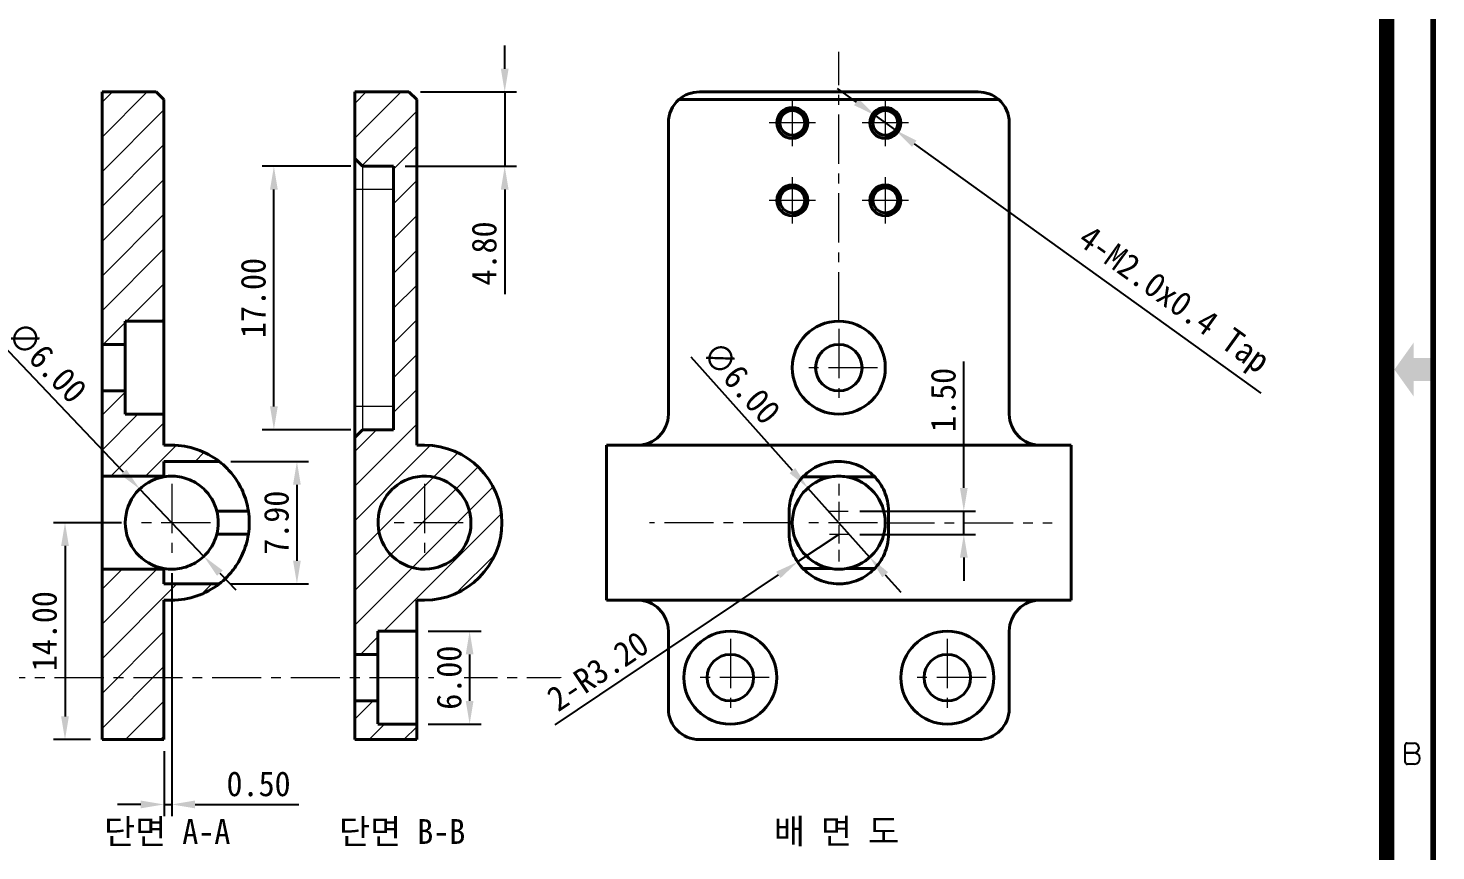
# Model space of a CAD drawing. Header units: millimetres. Extents: x 20 to 420, y 20 to 297.
# Drawn here: x 238.7 to 420.4, y 96.4 to 202.6 of the extents above; entities that cross this region are included whole.
import ezdxf

# ---------------------------------------------------------------- set-up
doc = ezdxf.new("R2010")
doc.units = ezdxf.units.MM
doc.linetypes.add('CENTERX2', pattern=[20.32, 12.7, -2.54, 2.54, -2.54])
doc.layers.get('0').update_dxf_attribs({"color": 6})
doc.layers.add('0 @ 1', color=6, linetype='Continuous')
for name, color, linetype, lineweight in [('CENTER', 1, 'CENTERX2', 9), ('DIM', 2, 'Continuous', 9), ('HATCH', 5, 'Continuous', 13), ('HIDDEN', 252, 'Continuous', 13), ('OUTLINE', 3, 'Continuous', 40)]:
    doc.layers.add(name, color=color, linetype=linetype, lineweight=lineweight)
doc.styles.get("Standard").update_dxf_attribs({"font": '', "height": 3.2})
doc.styles.get('Standard').set_extended_font_data('GulimChe')
doc.dimstyles.new('척도 2배 - (x.xx)', dxfattribs={"dimtxt": 3.2, "dimasz": 3, "dimexe": 1.5, "dimexo": 1.5, "dimgap": 1, "dimtad": 1, "dimlfac": 0.5, "dimzin": 0, "dimdsep": 46, "dimtxsty": 'Standard', "dimcen": 0, "dimclrd": 2, "dimclre": 2, "dimclrt": 2, "dimaunit": 1, "dimadec": 1, "dimazin": 0, "dimtfac": 0.75, "dimtmove": 0, "dimatfit": 0, "dimfxl": 1, "dimtfill": 1, "dimtolj": 1, "dimtzin": 0, "dimarcsym": 0})
pattern_1 = [(45, (17.5994, -15.1554), (-2.245064, 2.245064), [])]

# ---------------------------------------------------------------- blocks, each defined once
blk = doc.blocks.new('A-3_규격도면_동인광학')
blk.add_hatch(color=256).paths.add_polyline_path([(400, 137), (400, 140), (397.5, 140), (397.5, 142), (395, 138.5), (397.5, 135), (397.5, 137)])
for p, q in [((396.4, 87.81), (396.4, 90.08)), ((396.64, 90.29), (397.54, 90.29)), ((397.54, 89.02), (396.4, 89.02)), ((396.4, 89.02), (397.54, 89.02)), ((397.61, 87.56), (396.65, 87.56)), ((397.54, 89.02), (397.56, 89.02))]:
    blk.add_line(p, q)
for points, const_width in [([(0, 0), (0, 277), (400, 277), (400, 0)], 0.7), ([(21, 6), (21, 271), (394, 271), (394, 6)], 2)]:
    blk.add_lwpolyline(points, close=True, dxfattribs=dict(const_width=const_width))
for centre, radius, start, end in [((396.62, 90.08), 0.211, 84.2384, 180), ((397.54, 89.65), 0.638, 270, 90), ((396.65, 87.81), 0.249, 181.3239, 270), ((397.56, 88.29), 0.727, 273.6048, 90)]:
    blk.add_arc(centre, radius, start, end)
blk = doc.blocks.new('*D54')
at = {"layer": 'Defpoints', "color": 0, "ltscale": 0.5, "transparency": 16777216}
for p in [(288.82, 124.73), (288.82, 112.73), (295.65, 112.73)]:
    blk.add_point(p, dxfattribs=at)
at = {"layer": 'DIM', "color": 2, "lineweight": -2, "ltscale": 0.5, "transparency": 16777216}
for p, q in [((290.32, 124.73), (297.15, 124.73)), ((295.65, 121.73), (295.65, 115.73)), ((290.32, 112.73), (297.15, 112.73))]:
    blk.add_line(p, q, dxfattribs=at)
at = {"layer": 'DIM', "color": 2, "ltscale": 0.5, "transparency": 16777216}
for points in [[(295.15, 121.73), (296.15, 121.73), (295.65, 124.73)], [(295.15, 115.73), (296.15, 115.73), (295.65, 112.73)]]:
    blk.add_solid(points, dxfattribs=at)
at = {"layer": 'DIM', "color": 2, "ltscale": 0.5, "transparency": 16777216, "insert": (293.01, 118.73), "char_height": 3.2, "attachment_point": 5, "rotation": 90, "bg_fill": 3, "box_fill_scale": 1.1, "bg_fill_color": 256, "bg_fill_true_color": 13158600, "bg_fill_transparency": 0}
blk.add_mtext('\\A1;6.00', dxfattribs=at)
blk = doc.blocks.new('*D55')
at = {"layer": 'Defpoints', "color": 0, "ltscale": 0.5, "transparency": 16777216}
for p in [(252.21, 138.73), (243.43, 110.73), (248.21, 110.73)]:
    blk.add_point(p, dxfattribs=at)
at = {"layer": 'DIM', "color": 2, "lineweight": -2, "ltscale": 0.5, "transparency": 16777216}
for p, q in [((250.71, 138.73), (241.93, 138.73)), ((243.43, 135.73), (243.43, 113.73)), ((246.71, 110.73), (241.93, 110.73))]:
    blk.add_line(p, q, dxfattribs=at)
at = {"layer": 'DIM', "color": 2, "ltscale": 0.5, "transparency": 16777216}
for points in [[(242.93, 135.73), (243.93, 135.73), (243.43, 138.73)], [(242.93, 113.73), (243.93, 113.73), (243.43, 110.73)]]:
    blk.add_solid(points, dxfattribs=at)
at = {"layer": 'DIM', "color": 2, "ltscale": 0.5, "transparency": 16777216, "insert": (240.79, 124.73), "char_height": 3.2, "attachment_point": 5, "rotation": 90, "bg_fill": 3, "box_fill_scale": 1.1, "bg_fill_color": 256, "bg_fill_true_color": 13158600, "bg_fill_transparency": 0}
blk.add_mtext('\\A1;14.00', dxfattribs=at)
blk = doc.blocks.new('*D61')
at = {"layer": 'Defpoints', "color": 0, "ltscale": 0.5, "transparency": 16777216}
for p in [(257.21, 133.73), (256.21, 110.73), (257.21, 102.37)]:
    blk.add_point(p, dxfattribs=at)
at = {"layer": 'DIM', "color": 2, "lineweight": -2, "ltscale": 0.5, "transparency": 16777216}
for p, q in [((257.21, 132.23), (257.21, 100.87)), ((256.21, 109.23), (256.21, 100.87)), ((253.21, 102.37), (250.21, 102.37)), ((256.21, 102.37), (257.21, 102.37)), ((260.21, 102.37), (273.61, 102.37))]:
    blk.add_line(p, q, dxfattribs=at)
at = {"layer": 'DIM', "color": 2, "ltscale": 0.5, "transparency": 16777216}
for points in [[(253.21, 102.87), (253.21, 101.87), (256.21, 102.37)], [(260.21, 102.87), (260.21, 101.87), (257.21, 102.37)]]:
    blk.add_solid(points, dxfattribs=at)
at = {"layer": 'DIM', "color": 2, "ltscale": 0.5, "transparency": 16777216, "insert": (268.41, 105.01), "char_height": 3.2, "attachment_point": 5, "bg_fill": 3, "box_fill_scale": 1.1, "bg_fill_color": 256, "bg_fill_true_color": 13158600, "bg_fill_transparency": 0}
blk.add_mtext('\\A1;0.50', dxfattribs=at)
blk = doc.blocks.new('*D65')
at = {"layer": 'Defpoints', "color": 0, "ltscale": 0.5, "transparency": 16777216}
for p in [(253.07, 143.08), (261.35, 134.39)]:
    blk.add_point(p, dxfattribs=at)
at = {"layer": 'DIM', "color": 2, "lineweight": -2, "ltscale": 0.5, "transparency": 16777216}
for p, q in [((250.99, 145.25), (234.53, 162.51)), ((261.35, 134.39), (253.07, 143.08)), ((263.42, 132.22), (265.49, 130.05))]:
    blk.add_line(p, q, dxfattribs=at)
at = {"layer": 'DIM', "color": 2, "ltscale": 0.5, "transparency": 16777216}
for points in [[(251.36, 145.59), (250.63, 144.9), (253.07, 143.08)], [(263.78, 132.57), (263.05, 131.88), (261.35, 134.39)]]:
    blk.add_solid(points, dxfattribs=at)
at = {"layer": 'DIM', "color": 2, "ltscale": 0.5, "transparency": 16777216, "insert": (241.09, 159.46), "char_height": 3.2, "attachment_point": 5, "rotation": 313.6382, "bg_fill": 3, "box_fill_scale": 1.1, "bg_fill_color": 256, "bg_fill_true_color": 13158600, "bg_fill_transparency": 0}
blk.add_mtext('\\A1;∅6.00', dxfattribs=at)
blk = doc.blocks.new('*D66')
at = {"layer": 'Defpoints', "color": 0, "ltscale": 0.5, "transparency": 16777216}
for p in [(263.34, 146.63), (263.34, 130.83), (273.36, 130.83)]:
    blk.add_point(p, dxfattribs=at)
at = {"layer": 'DIM', "color": 2, "lineweight": -2, "ltscale": 0.5, "transparency": 16777216}
for p, q in [((264.84, 146.63), (274.86, 146.63)), ((273.36, 143.63), (273.36, 133.83)), ((264.84, 130.83), (274.86, 130.83))]:
    blk.add_line(p, q, dxfattribs=at)
at = {"layer": 'DIM', "color": 2, "ltscale": 0.5, "transparency": 16777216}
for points in [[(272.86, 143.63), (273.86, 143.63), (273.36, 146.63)], [(272.86, 133.83), (273.86, 133.83), (273.36, 130.83)]]:
    blk.add_solid(points, dxfattribs=at)
at = {"layer": 'DIM', "color": 2, "ltscale": 0.5, "transparency": 16777216, "insert": (270.72, 138.73), "char_height": 3.2, "attachment_point": 5, "rotation": 90, "bg_fill": 3, "box_fill_scale": 1.1, "bg_fill_color": 256, "bg_fill_true_color": 13158600, "bg_fill_transparency": 0}
blk.add_mtext('\\A1;7.90', dxfattribs=at)
blk = doc.blocks.new('*D67')
at = {"layer": 'Defpoints', "color": 0, "ltscale": 0.5, "transparency": 16777216}
for p in [(344.5, 140.23), (344.5, 137.23), (359.43, 137.23)]:
    blk.add_point(p, dxfattribs=at)
at = {"layer": 'DIM', "color": 2, "lineweight": -2, "ltscale": 0.5, "transparency": 16777216}
for p, q in [((359.43, 143.23), (359.43, 159.53)), ((346, 140.23), (360.93, 140.23)), ((359.43, 137.23), (359.43, 140.23)), ((346, 137.23), (360.93, 137.23)), ((359.43, 134.23), (359.43, 131.23))]:
    blk.add_line(p, q, dxfattribs=at)
at = {"layer": 'DIM', "color": 2, "ltscale": 0.5, "transparency": 16777216}
for points in [[(358.93, 143.23), (359.93, 143.23), (359.43, 140.23)], [(358.93, 134.23), (359.93, 134.23), (359.43, 137.23)]]:
    blk.add_solid(points, dxfattribs=at)
at = {"layer": 'DIM', "color": 2, "ltscale": 0.5, "transparency": 16777216, "insert": (356.79, 154.58), "char_height": 3.2, "attachment_point": 5, "rotation": 90, "bg_fill": 3, "box_fill_scale": 1.1, "bg_fill_color": 256, "bg_fill_true_color": 13158600, "bg_fill_transparency": 0}
blk.add_mtext('\\A1;1.50', dxfattribs=at)
blk = doc.blocks.new('*D68')
at = {"layer": 'Defpoints', "color": 0, "ltscale": 0.5, "transparency": 16777216}
for p in [(339.31, 143.21), (347.29, 134.26)]:
    blk.add_point(p, dxfattribs=at)
at = {"layer": 'DIM', "color": 2, "lineweight": -2, "ltscale": 0.5, "transparency": 16777216}
for p, q in [((337.31, 145.45), (324.26, 160.09)), ((347.29, 134.26), (339.31, 143.21)), ((349.29, 132.02), (351.28, 129.78))]:
    blk.add_line(p, q, dxfattribs=at)
blk.add_arc((343.3, 138.73), 6, 94.7299, 146.0393, dxfattribs=at)
at = {"layer": 'DIM', "color": 2, "ltscale": 0.5, "transparency": 16777216}
for points in [[(337.68, 145.79), (336.94, 145.12), (339.31, 143.21)], [(349.66, 132.35), (348.91, 131.68), (347.29, 134.26)]]:
    blk.add_solid(points, dxfattribs=at)
at = {"layer": 'DIM', "color": 2, "ltscale": 0.5, "transparency": 16777216, "insert": (330.71, 156.82), "char_height": 3.2, "attachment_point": 5, "rotation": 311.7154, "bg_fill": 3, "box_fill_scale": 1.1, "bg_fill_color": 256, "bg_fill_true_color": 13158600, "bg_fill_transparency": 0}
blk.add_mtext('\\A1;∅6.00', dxfattribs=at)
blk = doc.blocks.new('*D69')
at = {"layer": 'Defpoints', "color": 0, "ltscale": 0.5, "transparency": 16777216}
for p in [(343.3, 137.23), (337.98, 133.67)]:
    blk.add_point(p, dxfattribs=at)
at = {"layer": 'DIM', "color": 2, "lineweight": -2, "ltscale": 0.5, "transparency": 16777216}
for p, q in [((343.3, 137.23), (337.98, 133.67)), ((335.49, 132), (306.63, 112.65))]:
    blk.add_line(p, q, dxfattribs=at)
at = {"layer": 'DIM', "color": 2, "ltscale": 0.5, "transparency": 16777216}
blk.add_solid([(335.21, 132.41), (335.77, 131.58), (337.98, 133.67)], dxfattribs=at)
at = {"layer": 'DIM', "color": 2, "ltscale": 0.5, "transparency": 16777216, "insert": (312.2, 119.57), "char_height": 3.2, "attachment_point": 5, "rotation": 33.8421, "bg_fill": 3, "box_fill_scale": 1.1, "bg_fill_color": 256, "bg_fill_true_color": 13158600, "bg_fill_transparency": 0}
blk.add_mtext('\\A1;2-R3.20', dxfattribs=at)
blk = doc.blocks.new('*D75')
at = {"layer": 'Defpoints', "color": 0, "ltscale": 0.5, "transparency": 16777216}
for p in [(348, 191.27), (350.6, 189.4)]:
    blk.add_point(p, dxfattribs=at)
at = {"layer": 'DIM', "color": 2, "lineweight": -2, "ltscale": 0.5, "transparency": 16777216}
for p, q in [((345.56, 193.02), (343.13, 194.77)), ((348, 191.27), (350.6, 189.4)), ((353.03, 187.65), (397.75, 155.46))]:
    blk.add_line(p, q, dxfattribs=at)
at = {"layer": 'DIM', "color": 2, "ltscale": 0.5, "transparency": 16777216}
for points in [[(345.86, 193.43), (345.27, 192.62), (348, 191.27)], [(353.32, 188.05), (352.74, 187.24), (350.6, 189.4)]]:
    blk.add_solid(points, dxfattribs=at)
at = {"layer": 'DIM', "color": 2, "ltscale": 0.5, "transparency": 16777216, "insert": (386.37, 167.24), "char_height": 3.2, "attachment_point": 5, "rotation": 324.254, "bg_fill": 3, "box_fill_scale": 1.1, "bg_fill_color": 256, "bg_fill_true_color": 13158600, "bg_fill_transparency": 0}
blk.add_mtext('\\A1;4-M2.0x0.4 Tap', dxfattribs=at)
blk = doc.blocks.new('*D89')
at = {"layer": 'Defpoints', "color": 0, "ltscale": 0.5, "transparency": 16777216}
for p in [(270.39, 184.73), (281.82, 184.73), (281.82, 150.73)]:
    blk.add_point(p, dxfattribs=at)
at = {"layer": 'DIM', "color": 2, "lineweight": -2, "ltscale": 0.5, "transparency": 16777216}
for p, q in [((280.32, 184.73), (268.89, 184.73)), ((270.39, 153.73), (270.39, 181.73)), ((280.32, 150.73), (268.89, 150.73))]:
    blk.add_line(p, q, dxfattribs=at)
at = {"layer": 'DIM', "color": 2, "ltscale": 0.5, "transparency": 16777216}
for points in [[(269.89, 181.73), (270.89, 181.73), (270.39, 184.73)], [(269.89, 153.73), (270.89, 153.73), (270.39, 150.73)]]:
    blk.add_solid(points, dxfattribs=at)
at = {"layer": 'DIM', "color": 2, "ltscale": 0.5, "transparency": 16777216, "insert": (267.74, 167.73), "char_height": 3.2, "attachment_point": 5, "rotation": 90, "bg_fill": 3, "box_fill_scale": 1.1, "bg_fill_color": 256, "bg_fill_true_color": 13158600, "bg_fill_transparency": 0}
blk.add_mtext('\\A1;17.00', dxfattribs=at)
blk = doc.blocks.new('*D90')
at = {"layer": 'Defpoints', "color": 0, "ltscale": 0.5, "transparency": 16777216}
for p in [(287.82, 194.33), (285.82, 184.73), (300.18, 184.73)]:
    blk.add_point(p, dxfattribs=at)
at = {"layer": 'DIM', "color": 2, "lineweight": -2, "ltscale": 0.5, "transparency": 16777216}
for p, q in [((300.18, 197.33), (300.18, 200.33)), ((289.32, 194.33), (301.68, 194.33)), ((300.18, 194.33), (300.18, 184.73)), ((287.32, 184.73), (301.68, 184.73)), ((300.18, 181.73), (300.18, 168.22))]:
    blk.add_line(p, q, dxfattribs=at)
at = {"layer": 'DIM', "color": 2, "ltscale": 0.5, "transparency": 16777216}
for points in [[(299.68, 197.33), (300.68, 197.33), (300.18, 194.33)], [(299.68, 181.73), (300.68, 181.73), (300.18, 184.73)]]:
    blk.add_solid(points, dxfattribs=at)
at = {"layer": 'DIM', "color": 2, "ltscale": 0.5, "transparency": 16777216, "insert": (297.54, 173.48), "char_height": 3.2, "attachment_point": 5, "rotation": 90, "bg_fill": 3, "box_fill_scale": 1.1, "bg_fill_color": 256, "bg_fill_true_color": 13158600, "bg_fill_transparency": 0}
blk.add_mtext('\\A1;4.80', dxfattribs=at)

msp = doc.modelspace()

# ---------------------------------------------------------------- hatches: boundary and pattern name
at = {"layer": 'HATCH'}
h = msp.add_hatch(dxfattribs=at)
h.set_pattern_fill('ANSI31', color=256, style=0)
h.set_pattern_definition(pattern_1)
h.paths.add_polyline_path([(251.206, 161.735), (251.206, 164.735), (256.206, 164.735), (256.206, 193.335), (255.206, 194.335), (248.206, 194.335), (248.206, 161.735)], flags=0)
at = {"layer": 'HATCH', "ltscale": 0.5}
h = msp.add_hatch(dxfattribs=at)
h.set_pattern_fill('ANSI31', color=256)
h.set_pattern_definition([(45, (-0.2793, -25.4), (-2.245064, 2.245064), [])])
edge = h.paths.add_edge_path()
edge.add_line((280.821, 185.735), (281.821, 184.735))
edge.add_line((281.821, 184.735), (285.821, 184.735))
edge.add_line((285.821, 184.735), (285.821, 150.735))
edge.add_line((285.821, 150.735), (281.821, 150.735))
edge.add_line((281.821, 150.735), (280.821, 149.735))
edge.add_line((280.821, 149.735), (280.821, 121.735))
edge.add_line((280.821, 121.735), (283.821, 121.735))
edge.add_line((283.821, 121.735), (283.821, 124.735))
edge.add_line((283.821, 124.735), (288.821, 124.735))
edge.add_line((288.821, 124.735), (288.821, 128.735))
edge.add_line((288.821, 128.735), (289.821, 128.735))
edge.add_arc((289.821, 138.735), 10, 270, 450)
edge.add_line((289.821, 148.735), (288.821, 148.735))
edge.add_line((288.821, 148.735), (288.821, 193.335))
edge.add_line((288.821, 193.335), (287.821, 194.335))
edge.add_line((287.821, 194.335), (280.821, 194.335))
edge.add_line((280.821, 194.335), (280.821, 185.735))
edge = h.paths.add_edge_path(flags=16)
edge.add_spline(control_points=[(285.821, 143.207), (285.666, 143.068), (285.548, 142.948), (285.388, 142.78), (285.349, 142.735), (285.349, 142.735)], knot_values=[0, 0, 0, 0, 0.5, 0.5, 1, 1, 1, 1], degree=3, periodic=0)
at = {"layer": 'HATCH'}
h = msp.add_hatch(dxfattribs=at)
h.set_pattern_fill('ANSI31', color=256, style=0)
h.set_pattern_definition(pattern_1)
edge = h.paths.add_edge_path(flags=0)
edge.add_line((256.206, 146.635), (263.337, 146.635))
edge.add_arc((257.206, 138.735), 10, 52.18551, 90)
edge.add_line((257.206, 148.735), (256.206, 148.735))
edge.add_line((256.206, 148.735), (256.206, 152.735))
edge.add_line((256.206, 152.735), (251.206, 152.735))
edge.add_line((251.206, 152.735), (251.206, 155.735))
edge.add_line((251.206, 155.735), (248.206, 155.735))
edge.add_line((248.206, 155.735), (248.206, 144.735))
edge.add_line((248.206, 144.735), (256.206, 144.735))
edge.add_line((256.206, 144.735), (256.206, 146.635))
h = msp.add_hatch(dxfattribs=at)
h.set_pattern_fill('ANSI31', color=256, style=0)
h.set_pattern_definition(pattern_1)
edge = h.paths.add_edge_path(flags=0)
edge.add_line((256.206, 110.735), (256.206, 128.735))
edge.add_line((256.206, 128.735), (257.206, 128.735))
edge.add_arc((257.206, 138.735), 10, 270, 307.81449)
edge.add_line((263.337, 130.835), (256.206, 130.835))
edge.add_line((256.206, 130.835), (256.206, 132.735))
edge.add_line((256.206, 132.735), (248.206, 132.735))
edge.add_line((248.206, 132.735), (248.206, 110.735))
edge.add_line((248.206, 110.735), (256.206, 110.735))
h = msp.add_hatch(dxfattribs=at)
h.set_pattern_fill('ANSI31', color=256, style=0)
h.set_pattern_definition(pattern_1)
h.paths.add_polyline_path([(280.821, 115.735), (280.821, 110.735), (288.821, 110.735), (288.821, 112.735), (283.821, 112.735), (283.821, 115.735)])

# ---------------------------------------------------------------- linework, layer by layer
at = {"layer": 'CENTER', "ltscale": 0.5}
for p, q in [((343.298, 164.735), (343.298, 199.508)), ((337.298, 193.335), (337.298, 187.335)), ((349.298, 193.335), (349.298, 187.335)), ((340.298, 190.335), (334.298, 190.335)), ((352.298, 190.335), (346.298, 190.335)), ((337.298, 183.335), (337.298, 177.335)), ((349.298, 183.335), (349.298, 177.335)), ((340.298, 180.335), (334.298, 180.335)), ((352.298, 180.335), (346.298, 180.335)), ((343.298, 163.735), (343.298, 153.735)), ((348.298, 158.735), (338.298, 158.735)), ((257.206, 143.735), (257.206, 133.735)), ((289.821, 143.735), (289.821, 133.735)), ((343.298, 143.735), (343.298, 142.235)), ((342.098, 140.235), (344.498, 140.235)), ((343.298, 141.435), (343.298, 139.035)), ((262.206, 138.735), (252.206, 138.735)), ((294.821, 138.735), (284.821, 138.735)), ((337.298, 138.735), (318.873, 138.735)), ((348.298, 138.735), (338.298, 138.735)), ((343.298, 138.435), (343.298, 136.035)), ((342.098, 137.235), (344.498, 137.235)), ((343.298, 135.235), (343.298, 133.735)), ((329.298, 123.735), (329.298, 113.735)), ((357.298, 123.735), (357.298, 113.735)), ((150.65, 118.735), (310.445, 118.735)), ((334.298, 118.735), (324.298, 118.735)), ((362.298, 118.735), (352.298, 118.735))]:
    msp.add_line(p, q, dxfattribs=at)
at = {"layer": 'HIDDEN'}
for p, q in [((281.821, 184.735), (281.821, 181.735)), ((281.821, 181.735), (280.821, 181.735)), ((285.821, 181.735), (281.821, 181.735)), ((281.821, 181.735), (281.821, 153.735)), ((281.821, 153.735), (280.821, 153.735)), ((281.821, 153.735), (281.821, 150.735)), ((285.821, 153.735), (281.821, 153.735))]:
    msp.add_line(p, q, dxfattribs=at)
for centre in [(337.298, 190.335), (349.298, 190.335), (337.298, 180.335), (349.298, 180.335)]:
    msp.add_arc(centre, 1.8, 270, 180, dxfattribs=at)
at = {"layer": 'OUTLINE'}
for p, q in [((248.206, 161.735), (248.206, 194.335)), ((255.206, 194.335), (248.206, 194.335)), ((255.206, 194.335), (256.206, 193.335)), ((256.206, 164.735), (256.206, 193.335)), ((280.821, 185.735), (280.821, 194.335)), ((287.821, 194.335), (280.821, 194.335)), ((287.821, 194.335), (288.821, 193.335)), ((288.821, 148.735), (288.821, 193.335)), ((363.944, 193.335), (322.653, 193.335)), ((325.298, 194.335), (361.298, 194.335)), ((321.298, 152.735), (321.298, 190.335)), ((365.298, 190.335), (365.298, 152.735)), ((281.821, 184.735), (280.821, 185.735)), ((280.821, 181.735), (280.821, 185.735)), ((285.821, 184.735), (281.821, 184.735)), ((285.821, 150.735), (285.821, 184.735)), ((280.821, 149.735), (280.821, 181.735)), ((251.206, 164.735), (256.206, 164.735)), ((251.206, 164.735), (251.206, 161.735)), ((256.206, 152.735), (256.206, 164.735)), ((251.206, 161.735), (248.206, 161.735)), ((248.206, 161.735), (248.206, 155.735)), ((251.206, 155.735), (251.206, 161.735)), ((248.206, 144.735), (248.206, 155.735)), ((248.206, 155.735), (251.206, 155.735)), ((251.206, 155.735), (251.206, 152.735)), ((256.206, 152.735), (251.206, 152.735)), ((256.206, 148.735), (256.206, 152.735)), ((280.821, 149.735), (280.821, 153.735)), ((280.821, 149.735), (281.821, 150.735)), ((280.821, 121.735), (280.821, 149.735)), ((285.821, 150.735), (281.821, 150.735)), ((257.206, 148.735), (256.206, 148.735)), ((289.821, 148.735), (288.821, 148.735)), ((313.298, 148.735), (313.298, 128.735)), ((313.298, 148.735), (373.298, 148.735)), ((373.298, 148.735), (373.298, 128.735)), ((263.337, 146.635), (256.206, 146.635)), ((256.206, 146.635), (256.206, 144.735)), ((248.206, 144.735), (256.206, 144.735)), ((248.206, 132.735), (248.206, 144.735)), ((256.206, 144.651), (256.206, 144.735)), ((342.298, 144.651), (338.666, 144.651)), ((347.931, 144.651), (344.298, 144.651)), ((267.093, 140.235), (263.015, 140.235)), ((336.898, 140.235), (336.898, 137.235)), ((349.698, 137.235), (349.698, 140.235)), ((267.093, 137.235), (263.015, 137.235)), ((248.206, 110.735), (248.206, 132.735)), ((256.206, 132.735), (248.206, 132.735)), ((256.206, 132.735), (256.206, 132.818)), ((256.206, 132.735), (256.206, 130.835)), ((338.666, 132.818), (342.298, 132.818)), ((344.298, 132.818), (347.931, 132.818)), ((256.206, 130.835), (263.337, 130.835)), ((256.206, 128.735), (257.206, 128.735)), ((256.206, 110.735), (256.206, 128.735)), ((288.821, 128.735), (289.821, 128.735)), ((288.821, 124.735), (288.821, 128.735)), ((313.298, 128.735), (373.298, 128.735)), ((283.821, 124.735), (288.821, 124.735)), ((283.821, 124.735), (283.821, 121.735)), ((288.821, 112.755), (288.821, 124.735)), ((321.298, 114.735), (321.298, 124.735)), ((365.298, 124.735), (365.298, 114.735)), ((283.821, 121.735), (280.821, 121.735)), ((280.821, 121.735), (280.821, 115.735)), ((283.821, 115.735), (283.821, 121.735)), ((280.821, 115.735), (283.821, 115.735)), ((280.821, 110.735), (280.821, 115.735)), ((283.821, 115.735), (283.821, 112.755)), ((288.821, 112.735), (283.821, 112.735)), ((288.821, 110.735), (288.821, 112.755)), ((248.206, 110.735), (256.206, 110.735)), ((280.821, 110.735), (288.821, 110.735)), ((361.298, 110.735), (325.298, 110.735))]:
    msp.add_line(p, q, dxfattribs=at)
for centre, radius in [((337.298, 190.335), 2), ((337.298, 190.335), 1.6), ((349.298, 190.335), 2), ((349.298, 190.335), 1.6), ((337.298, 180.335), 2), ((337.298, 180.335), 1.6), ((349.298, 180.335), 2), ((349.298, 180.335), 1.6), ((343.298, 158.735), 6), ((343.298, 158.735), 3), ((329.298, 118.735), 6), ((357.298, 118.735), 6), ((329.298, 118.735), 3), ((357.298, 118.735), 3)]:
    msp.add_circle(centre, radius, dxfattribs=at)
for centre, radius, start, end in [((325.298, 190.335), 4, 131.40962, 180), ((325.298, 190.335), 4, 90, 131.40962), ((361.298, 190.335), 4, 48.59038, 90), ((361.298, 190.335), 4, 0, 48.59038), ((317.298, 152.735), 4, 270, 0), ((369.298, 152.735), 4, 180, 270), ((257.206, 138.735), 10, 52.18551, 90), ((289.821, 138.735), 10, 270, 90), ((257.206, 138.735), 6, 99.59407, 260.40593), ((289.821, 138.735), 6, 138.18969, 131.81031), ((343.298, 138.735), 6, 99.59407, 260.40593), ((343.298, 138.735), 6, 80.40593, 99.59407), ((343.298, 138.735), 6, 279.59407, 80.40593), ((257.206, 138.735), 6, 345.52249, 14.47751), ((257.206, 138.735), 10, 351.37307, 8.62693), ((343.298, 138.735), 6, 260.40593, 279.59407), ((257.206, 138.735), 10, 270, 307.81449), ((317.298, 124.735), 4, 0, 90), ((369.298, 124.735), 4, 90, 180), ((325.298, 114.735), 4, 180, 270), ((361.298, 114.735), 4, 270, 0)]:
    msp.add_arc(centre, radius, start, end, dxfattribs=at)
for points, knots in [([(267.093, 140.235), (267.024, 140.685), (266.927, 141.12), (266.68, 141.964), (266.529, 142.376), (266.023, 143.526), (265.609, 144.201), (264.974, 145.041), (264.758, 145.297), (264.341, 145.748), (264.141, 145.943), (263.783, 146.271), (263.624, 146.404), (263.401, 146.585), (263.337, 146.635), (263.337, 146.635)], [0, 0, 0, 0, 0.125, 0.125, 0.25, 0.25, 0.5, 0.5, 0.625, 0.625, 0.75, 0.75, 0.875, 0.875, 1, 1, 1, 1]), ([(349.698, 140.235), (349.698, 140.685), (349.652, 141.12), (349.475, 141.964), (349.344, 142.376), (348.85, 143.526), (348.383, 144.201), (347.542, 145.042), (347.234, 145.297), (346.573, 145.748), (346.221, 145.943), (345.464, 146.271), (345.054, 146.404), (344.201, 146.586), (343.745, 146.635), (343.072, 146.634), (342.849, 146.623), (342.403, 146.576), (342.181, 146.54), (341.541, 146.404), (341.135, 146.272), (340.373, 145.942), (340.023, 145.747), (339.365, 145.299), (339.056, 145.043), (338.494, 144.482), (338.24, 144.177), (337.786, 143.511), (337.584, 143.147), (337.255, 142.381), (337.125, 141.979), (336.946, 141.126), (336.898, 140.684), (336.898, 140.235)], [0, 0, 0, 0, 0.0625, 0.0625, 0.125, 0.125, 0.25, 0.25, 0.3125, 0.3125, 0.375, 0.375, 0.4375, 0.4375, 0.5, 0.5, 0.53125, 0.53125, 0.5625, 0.5625, 0.625, 0.625, 0.6875, 0.6875, 0.75, 0.75, 0.8125, 0.8125, 0.875, 0.875, 0.9375, 0.9375, 1, 1, 1, 1]), ([(263.015, 140.235), (262.919, 140.609), (262.789, 140.964), (262.467, 141.643), (262.273, 141.969), (261.622, 142.863), (261.088, 143.365), (259.89, 144.148), (259.211, 144.439), (258.112, 144.678), (257.729, 144.724), (256.968, 144.742), (256.582, 144.714), (256.206, 144.651)], [0, 0, 0, 0, 0.125, 0.125, 0.25, 0.25, 0.5, 0.5, 0.75, 0.75, 0.875, 0.875, 1, 1, 1, 1]), ([(285.349, 142.735), (285.349, 142.735), (285.388, 142.78), (285.548, 142.948), (285.666, 143.068), (285.821, 143.207)], [0, 0, 0, 0, 0.5, 0.5, 1, 1, 1, 1]), ([(256.206, 132.818), (256.582, 132.755), (256.961, 132.727), (257.724, 132.745), (258.109, 132.791), (258.841, 132.949), (259.197, 133.063), (259.87, 133.346), (260.187, 133.515), (260.787, 133.907), (261.073, 134.133), (261.597, 134.63), (261.836, 134.901), (262.269, 135.494), (262.464, 135.821), (262.788, 136.503), (262.919, 136.86), (263.015, 137.235)], [0, 0, 0, 0, 0.125, 0.125, 0.25, 0.25, 0.375, 0.375, 0.5, 0.5, 0.625, 0.625, 0.75, 0.75, 0.875, 0.875, 1, 1, 1, 1]), ([(263.337, 130.835), (263.337, 130.835), (263.352, 130.846), (263.412, 130.893), (263.457, 130.929), (263.624, 131.065), (263.781, 131.196), (264.141, 131.526), (264.341, 131.722), (264.755, 132.17), (264.972, 132.425), (265.396, 132.987), (265.604, 133.292), (266, 133.958), (266.189, 134.322), (266.526, 135.087), (266.675, 135.49), (266.926, 136.343), (267.024, 136.785), (267.093, 137.235)], [0, 0, 0, 0, 0.0625, 0.0625, 0.125, 0.125, 0.25, 0.25, 0.375, 0.375, 0.5, 0.5, 0.625, 0.625, 0.75, 0.75, 0.875, 0.875, 1, 1, 1, 1]), ([(336.898, 137.235), (336.898, 136.784), (336.945, 136.349), (337.121, 135.505), (337.253, 135.093), (337.747, 133.943), (338.214, 133.268), (339.055, 132.427), (339.363, 132.172), (340.024, 131.721), (340.376, 131.526), (341.133, 131.198), (341.543, 131.065), (342.396, 130.883), (342.852, 130.834), (343.524, 130.835), (343.748, 130.846), (344.194, 130.894), (344.416, 130.929), (345.056, 131.065), (345.461, 131.197), (346.223, 131.527), (346.574, 131.722), (347.232, 132.17), (347.54, 132.426), (348.102, 132.987), (348.356, 133.293), (348.811, 133.958), (349.013, 134.322), (349.342, 135.088), (349.472, 135.491), (349.651, 136.343), (349.698, 136.785), (349.698, 137.235)], [0, 0, 0, 0, 0.0625, 0.0625, 0.125, 0.125, 0.25, 0.25, 0.3125, 0.3125, 0.375, 0.375, 0.4375, 0.4375, 0.5, 0.5, 0.53125, 0.53125, 0.5625, 0.5625, 0.625, 0.625, 0.6875, 0.6875, 0.75, 0.75, 0.8125, 0.8125, 0.875, 0.875, 0.9375, 0.9375, 1, 1, 1, 1])]:
    msp.add_open_spline(points, degree=3, knots=knots, dxfattribs=at)

# ---------------------------------------------------------------- block references
at = {"layer": '0 @ 1'}
msp.add_blockref('A-3_규격도면_동인광학', (20, 20), dxfattribs=at)

# ---------------------------------------------------------------- texts
at = {"layer": 'DIM', "color": 2, "ltscale": 0.5, "char_height": 3.2, "attachment_point": 5}
for s, insert in [('\\A1;단면 B-B', (286.944, 98.75)), ('\\A1;배 면 도', (343.002, 98.75))]:
    msp.add_mtext(s, dxfattribs=dict(at, insert=insert))

# ---------------------------------------------------------------- next in the draw order: dimensions: what is measured, and where the dimension line sits
at = {"layer": 'DIM', "ltscale": 0.5}
for base, p1, p2, picture, middle in [((300.177, 184.735), (287.821, 194.335), (285.821, 184.735), '*D90', (297.537, 173.477)), ((243.433, 110.735), (252.206, 138.735), (248.206, 110.735), '*D55', (240.791, 124.735)), ((295.646, 112.735), (288.821, 124.735), (288.821, 112.735), '*D54', (293.007, 118.735))]:
    dim = msp.add_linear_dim(base=base, p1=p1, p2=p2, angle=90, dimstyle='척도 2배 - (x.xx)', dxfattribs=at)
    dim.commit()
    dim.dimension.update_dxf_attribs({"geometry": picture, "text_midpoint": middle})
dim = msp.add_linear_dim(base=(359.43, 137.235), p1=(344.498, 140.235), p2=(344.498, 137.235), angle=90, dimstyle='척도 2배 - (x.xx)', dxfattribs=at)
dim.commit()
dim.dimension.update_dxf_attribs({"geometry": '*D67', "text_midpoint": (359.43, 154.584), "dimtype": 160})

# ---------------------------------------------------------------- next in the draw order: linework, layer by layer
at = {"layer": 'CENTER', "ltscale": 0.5}
msp.add_line((349.298, 138.735), (370.85, 138.735), dxfattribs=at)

# ---------------------------------------------------------------- next in the draw order: dimensions: what is measured, and where the dimension line sits
at = {"layer": 'DIM', "ltscale": 0.5}
dim = msp.add_linear_dim(base=(257.206, 102.371), p1=(256.206, 110.735), p2=(257.206, 133.735), dimstyle='척도 2배 - (x.xx)', dxfattribs=at)
dim.commit()
dim.dimension.update_dxf_attribs({"geometry": '*D61', "text_midpoint": (268.41, 105.009)})

# ---------------------------------------------------------------- next in the draw order: texts
at = {"layer": 'DIM', "color": 2, "ltscale": 0.5, "insert": (256.618, 98.75), "char_height": 3.2, "attachment_point": 5}
msp.add_mtext('\\A1;단면 A-A', dxfattribs=at)

# ---------------------------------------------------------------- next in the draw order: dimensions: what is measured, and where the dimension line sits
at = {"layer": 'DIM', "ltscale": 0.5}
for p1, p2, picture, middle in [((261.346, 134.392), (253.065, 143.077), '*D65', (239.177, 157.642)), ((347.291, 134.256), (339.306, 143.213), '*D68', (328.737, 155.069))]:
    dim = msp.add_diameter_dim_2p(p1=p1, p2=p2, dimstyle='척도 2배 - (x.xx)', dxfattribs=at)
    dim.commit()
    dim.dimension.update_dxf_attribs({"geometry": picture, "text_midpoint": middle, "dimtype": 163})

# ---------------------------------------------------------------- next in the draw order: dimensions: what is measured, and where the dimension line sits
dim = msp.add_diameter_dim_2p(p1=(348, 191.269), p2=(350.597, 189.4), text='4-M2.0x0.4 Tap', dimstyle='척도 2배 - (x.xx)', dxfattribs=at)
dim.commit()
dim.dimension.update_dxf_attribs({"geometry": '*D75', "text_midpoint": (384.668, 164.876), "dimtype": 163})
for base, p1, p2, picture, middle in [((270.386, 184.735), (281.821, 150.735), (281.821, 184.735), '*D89', (267.743, 167.735)), ((273.358, 130.835), (263.337, 146.635), (263.337, 130.835), '*D66', (270.718, 138.735))]:
    dim = msp.add_linear_dim(base=base, p1=p1, p2=p2, angle=90, dimstyle='척도 2배 - (x.xx)', dxfattribs=at)
    dim.commit()
    dim.dimension.update_dxf_attribs({"geometry": picture, "text_midpoint": middle})
dim = msp.add_radius_dim(center=(343.298, 137.235), mpoint=(337.983, 133.67), text='2-<>', dimstyle='척도 2배 - (x.xx)', dxfattribs=at)
dim.commit()
dim.dimension.update_dxf_attribs({"geometry": '*D69', "text_midpoint": (313.673, 117.371), "dimtype": 164})

doc.saveas('drawing.dxf')
